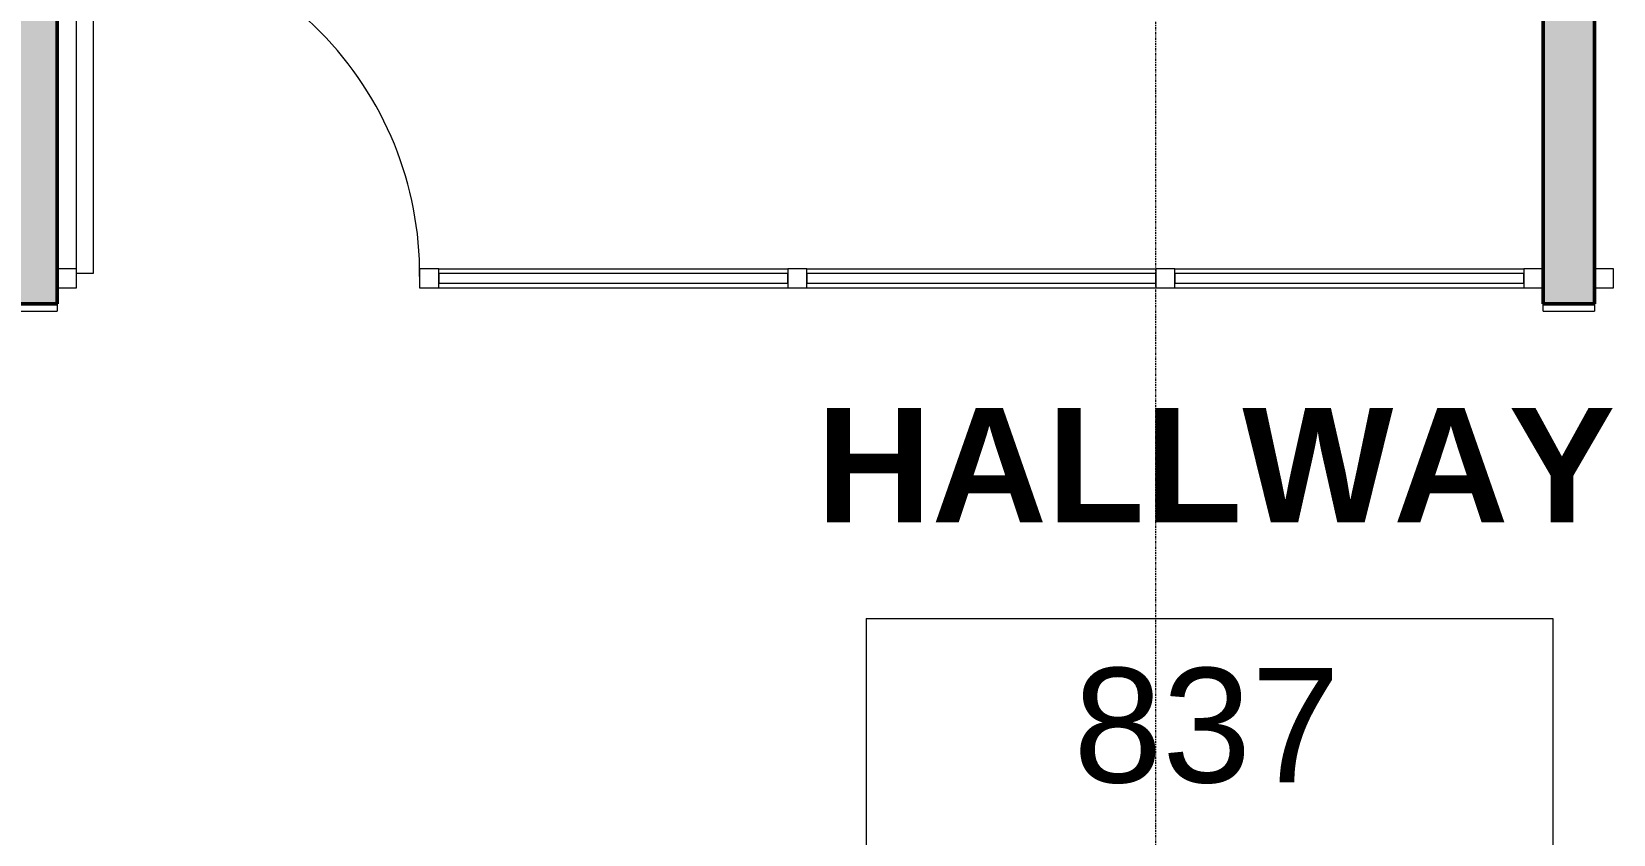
# Model space of a CAD drawing. Header units: inches. Extents: x -956 to 1409, y -1111 to 895.
# Drawn here: x -200.8 to -35, y -752.6 to -668.5 of the extents above; entities that cross this region are included whole.
import ezdxf

# ---------------------------------------------------------------- set-up
doc = ezdxf.new("R2010")
doc.units = ezdxf.units.IN
doc.header["$MEASUREMENT"] = 0
doc.linetypes.add('Grid Line 1_4_', pattern=[0.4375, 0.25, -0.0625, 0.0625, -0.0625])
for name, color, linetype, lineweight in [('A-AREA-IDEN', 2, 'Continuous', 9), ('A-DOOR', 31, 'Continuous', 13), ('A-GLAZ-CURT', 52, 'Continuous', 9), ('A-GLAZ-CWMG', 51, 'Continuous', 9), ('A-WALL-PATT', 111, 'Continuous', 13), ('I-WALL', 2, 'Continuous', 13), ('S-GRID', 1, 'Continuous', 9)]:
    doc.layers.add(name, color=color, linetype=linetype, lineweight=lineweight)
doc.styles.add('Arial_3', font='arial.ttf', dxfattribs={"height": 12})
doc.styles.add('Arial_B', font='arialbd.ttf', dxfattribs={"height": 12})

# ---------------------------------------------------------------- blocks, each defined once
blk = doc.blocks.new('Basic Wall _ Metal Stud - 5 3_8_ - Acoustic Plywood Face Pattern to deck - ___-2776775-8TH FLOOR TELECOM UNDERFLOOR ROUTING PLAN')
at = {"layer": 'I-WALL', "color": 253}
for p, q in [((-203.54, -697.74), (-198.16, -697.74)), ((-198.16, -696.99), (-198.16, -697.74)), ((-42.35, -697.74), (-42.35, -696.99)), ((-42.35, -697.74), (-36.97, -697.74)), ((-36.97, -696.99), (-36.97, -697.74))]:
    blk.add_line(p, q, dxfattribs=at)
blk = doc.blocks.new('Rectangular Mullion - 2_ x 2_ Office Front-1496762-8TH FLOOR TELECOM UNDERFLOOR ROUTING PLAN')
at = {"layer": 'A-GLAZ-CWMG', "color": 133, "lineweight": 20}
for p, q in [((0, 1), (-2, 1)), ((-2, 1), (-2, -1)), ((0, -1), (0, 1)), ((-2, -1), (0, -1))]:
    blk.add_line(p, q, dxfattribs=at)
blk = doc.blocks.new('System Panel - Glazed Centered-3525500-8TH FLOOR TELECOM UNDERFLOOR ROUTING PLAN')
at = {"layer": 'A-GLAZ-CURT', "color": 253, "lineweight": 13}
for p, q in [((18.3, 0.5), (-18.3, 0.5)), ((-18.3, 0.5), (-18.3, -0.5)), ((18.3, -0.5), (18.3, 0.5)), ((-18.3, -0.5), (18.3, -0.5))]:
    blk.add_line(p, q, dxfattribs=at)
blk = doc.blocks.new('Rectangular Mullion - 2_ x 2_ Office Front-3525499-8TH FLOOR TELECOM UNDERFLOOR ROUTING PLAN')
at = {"layer": 'A-GLAZ-CWMG', "color": 53}
for p, q in [((-80.95, -693.31), (-44.35, -693.31)), ((-80.95, -695.31), (-44.35, -695.31))]:
    blk.add_line(p, q, dxfattribs=at)
blk = doc.blocks.new('Rectangular Mullion - 2_ x 2_ Office Front-3525501-8TH FLOOR TELECOM UNDERFLOOR ROUTING PLAN')
at = {"layer": 'A-GLAZ-CWMG', "color": 133, "lineweight": 20}
for p, q in [((-2, 1), (0, 1)), ((-2, -1), (-2, 1)), ((0, 1), (0, -1)), ((0, -1), (-2, -1))]:
    blk.add_line(p, q, dxfattribs=at)
blk = doc.blocks.new('Rectangular Mullion - 2_ x 2_ Office Front-3525502-8TH FLOOR TELECOM UNDERFLOOR ROUTING PLAN')
at = {"layer": 'A-GLAZ-CWMG', "color": 133, "lineweight": 20}
for p, q in [((0, 1), (-2, 1)), ((-2, 1), (-2, -1)), ((0, -1), (0, 1)), ((-2, -1), (0, -1))]:
    blk.add_line(p, q, dxfattribs=at)
blk = doc.blocks.new('Rectangular Mullion - 2_ x 2_ Office Front-1467743-8TH FLOOR TELECOM UNDERFLOOR ROUTING PLAN')
at = {"layer": 'A-GLAZ-CWMG', "color": 133, "lineweight": 20}
for p, q in [((-1, 1), (1, 1)), ((-1, -1), (-1, 1)), ((1, 1), (1, -1)), ((1, -1), (-1, -1))]:
    blk.add_line(p, q, dxfattribs=at)
blk = doc.blocks.new('Curtain Wall-Store Front-Sgl w swing _ Bar - Store Front Door-3130019-8TH FLOOR TELECOM UNDERFLOOR ROUTING PLAN')
at = {"layer": 'A-DOOR', "color": 133, "lineweight": 20}
for p, q in [((-18, 36.5), (-16.25, 36.5)), ((-18, 1), (-18, 36.5)), ((-16.25, 36.5), (-16.25, 0.5)), ((-16.25, 0.5), (-18, 0.5))]:
    blk.add_line(p, q, dxfattribs=at)
at = {"layer": 'A-DOOR', "color": 53, "lineweight": 9}
blk.add_arc((-18, 0.5), 36, 359.5, 90, dxfattribs=at)
blk = doc.blocks.new('18433_1 - AEO NY - CENTRAL_rvt-1-8TH FLOOR TELECOM UNDERFLOOR ROUTING PLAN')
at = {"layer": 'A-WALL-PATT'}
for points in [[(-198.16, -691.62), (-198.16, -559.87), (-203.54, -559.87), (-203.54, -691.62)], [(-42.35, -691.62), (-36.97, -691.62), (-36.97, -559.87), (-42.35, -559.87), (-42.35, -643.44)]]:
    blk.add_hatch(color=253, dxfattribs=at).paths.add_polyline_path(points, flags=0)
at = {"layer": 'A-WALL-PATT', "lineweight": 5}
h = blk.add_hatch(color=9, dxfattribs=at)
h.paths.add_polyline_path([(116.65, -696.99), (116.65, -691.62), (111.27, -691.62), (111.27, -696.99)], flags=0)
h.paths.add_polyline_path([(-42.35, -696.99), (-36.97, -696.99), (-36.97, -691.62), (-42.35, -691.62)], flags=0)
h.paths.add_polyline_path([(-203.54, -696.99), (-198.16, -696.99), (-198.16, -691.62), (-203.54, -691.62)], flags=0)
at = {"layer": 'I-WALL', "color": 213, "lineweight": 50}
for p, q in [((-198.16, -691.62), (-198.16, -559.87)), ((-42.35, -559.87), (-42.35, -691.62)), ((-36.97, -691.62), (-36.97, -559.87)), ((-198.16, -696.99), (-198.16, -691.62)), ((-42.35, -691.62), (-42.35, -696.99)), ((-36.97, -696.99), (-36.97, -691.62)), ((-203.54, -696.99), (-198.16, -696.99)), ((-42.35, -696.99), (-36.97, -696.99))]:
    blk.add_line(p, q, dxfattribs=at)
at = {"layer": 'S-GRID', "linetype": 'Grid Line 1_4_'}
blk.add_line((-82.98, -529.37), (-82.98, -1087.29), dxfattribs=at)
at = {"color": 53, "lineweight": 9}
for name, p in [('Curtain Wall-Store Front-Sgl w swing _ Bar - Store Front Door-3130019-8TH FLOOR TELECOM UNDERFLOOR ROUTING PLAN', (-178.16, -694.31)), ('Rectangular Mullion - 2_ x 2_ Office Front-3525499-8TH FLOOR TELECOM UNDERFLOOR ROUTING PLAN', (-77.21, 0)), ('Rectangular Mullion - 2_ x 2_ Office Front-3525499-8TH FLOOR TELECOM UNDERFLOOR ROUTING PLAN', (-38.6, 0)), ('Rectangular Mullion - 2_ x 2_ Office Front-3525499-8TH FLOOR TELECOM UNDERFLOOR ROUTING PLAN', (0, 0)), ('Rectangular Mullion - 2_ x 2_ Office Front-3525502-8TH FLOOR TELECOM UNDERFLOOR ROUTING PLAN', (-42.35, -694.31)), ('Basic Wall _ Metal Stud - 5 3_8_ - Acoustic Plywood Face Pattern to deck - ___-2776775-8TH FLOOR TELECOM UNDERFLOOR ROUTING PLAN', (0, 0))]:
    blk.add_blockref(name, p, dxfattribs=at)
at = {"color": 53, "lineweight": 9, "extrusion": (0, 0, -1)}
for name, p in [('Rectangular Mullion - 2_ x 2_ Office Front-3525501-8TH FLOOR TELECOM UNDERFLOOR ROUTING PLAN', (198.16, -694.31)), ('Rectangular Mullion - 2_ x 2_ Office Front-1467743-8TH FLOOR TELECOM UNDERFLOOR ROUTING PLAN', (159.16, -694.31)), ('Rectangular Mullion - 2_ x 2_ Office Front-1467743-8TH FLOOR TELECOM UNDERFLOOR ROUTING PLAN', (120.56, -694.31)), ('Rectangular Mullion - 2_ x 2_ Office Front-1467743-8TH FLOOR TELECOM UNDERFLOOR ROUTING PLAN', (81.95, -694.31))]:
    blk.add_blockref(name, p, dxfattribs=at)
at = {"color": 53, "lineweight": 9, "rotation": 180}
for name, p in [('Rectangular Mullion - 2_ x 2_ Office Front-1496762-8TH FLOOR TELECOM UNDERFLOOR ROUTING PLAN', (-36.97, -694.31)), ('System Panel - Glazed Centered-3525500-8TH FLOOR TELECOM UNDERFLOOR ROUTING PLAN', (-139.86, -694.31)), ('System Panel - Glazed Centered-3525500-8TH FLOOR TELECOM UNDERFLOOR ROUTING PLAN', (-101.26, -694.31)), ('System Panel - Glazed Centered-3525500-8TH FLOOR TELECOM UNDERFLOOR ROUTING PLAN', (-62.65, -694.31))]:
    blk.add_blockref(name, p, dxfattribs=at)
blk = doc.blocks.new('Room Tag - Room Tag-84095-8TH FLOOR TELECOM UNDERFLOOR ROUTING PLAN')
at = {"layer": 'A-AREA-IDEN'}
for p, q in [((-0.375, -0.0625), (-0.375, -0.3125)), ((-0.375, -0.0625), (0.375, -0.0625)), ((0.375, -0.0625), (0.375, -0.3125)), ((-0.375, -0.3125), (0.375, -0.3125))]:
    blk.add_line(p, q, dxfattribs=at)

msp = doc.modelspace()

# ---------------------------------------------------------------- block references
at = {"lineweight": 5}
msp.add_blockref('18433_1 - AEO NY - CENTRAL_rvt-1-8TH FLOOR TELECOM UNDERFLOOR ROUTING PLAN', (0, 0), dxfattribs=at)

# ---------------------------------------------------------------- next in the draw order: block references
at = {"layer": 'A-AREA-IDEN', "xscale": 95.99999999999994, "yscale": 95.99999999999994, "zscale": 95.99999999999994}
msp.add_blockref('Room Tag - Room Tag-84095-8TH FLOOR TELECOM UNDERFLOOR ROUTING PLAN', (-77.32, -723.98), dxfattribs=at)

# ---------------------------------------------------------------- next in the draw order: texts
at = {"layer": 'A-AREA-IDEN', "char_height": 12, "attachment_point": 1}
for s, insert, width, style in [('HALLWAY', (-118.57, -707.9), 99.687, 'Arial_B'), ('837', (-91.6, -735.15), 33.633, 'Arial_3')]:
    msp.add_mtext(s, dxfattribs=dict(at, insert=insert, width=width, style=style))

doc.saveas('drawing.dxf')
